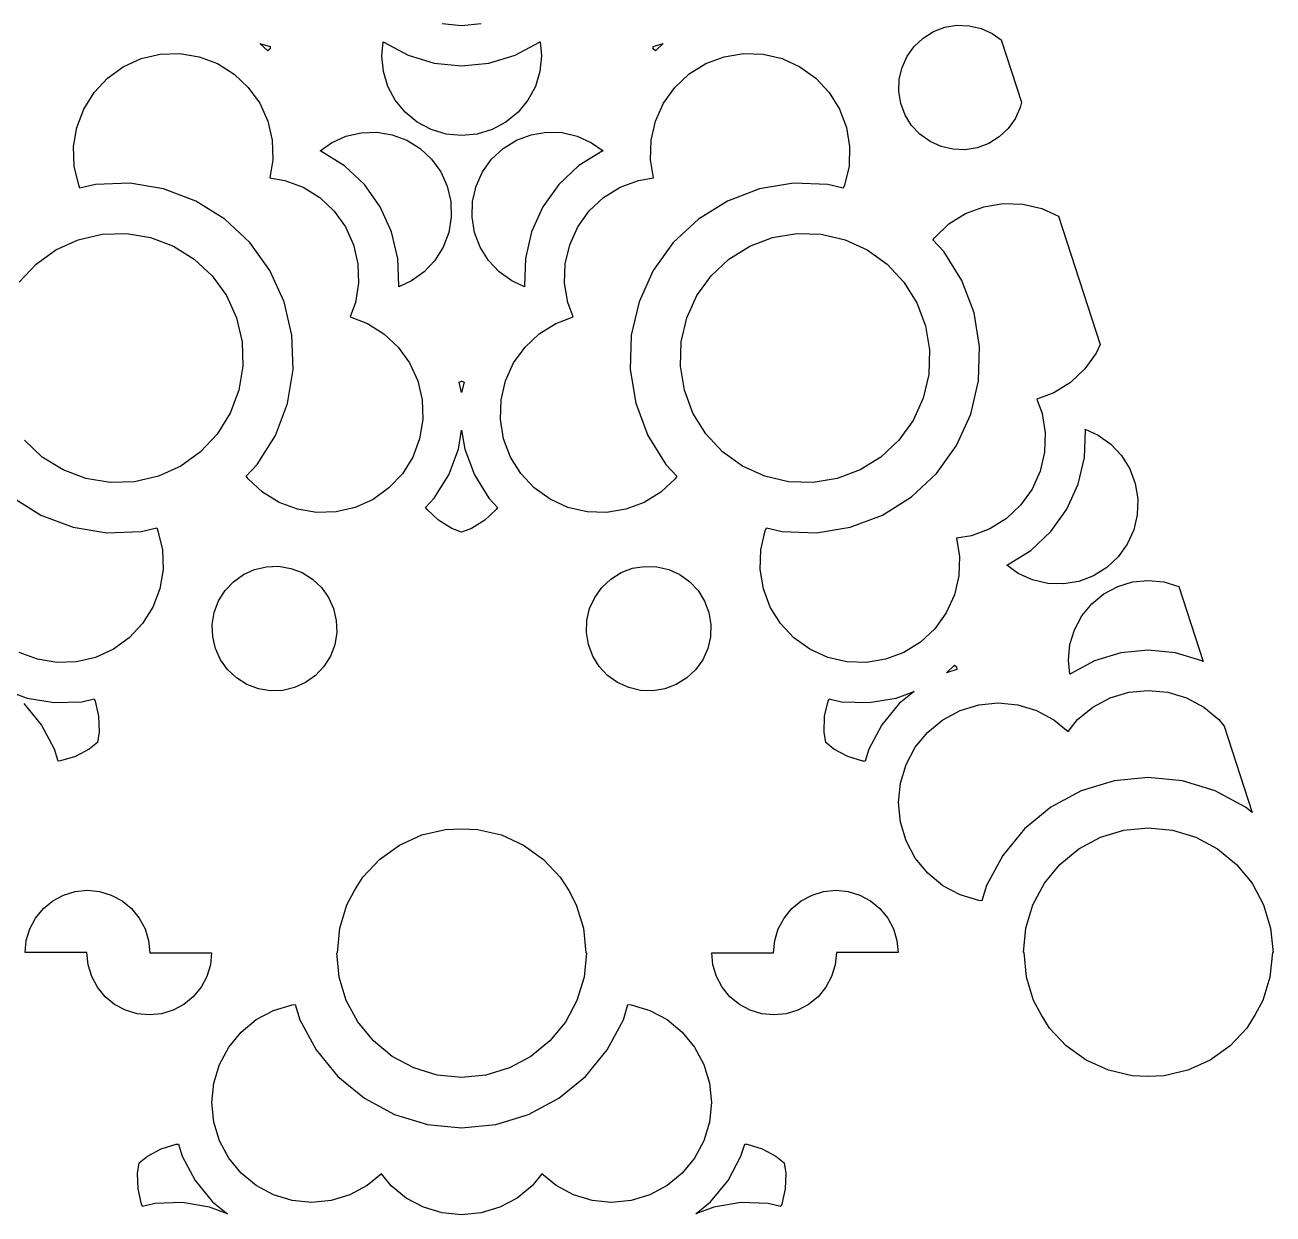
# Model space of a CAD drawing. Header units: metres. Extents: x 20 to 1108, y 20 to 485.
# Drawn here: x 873.96 to 908.5, y 104.31 to 137.22 of the extents above; entities that cross this region are included whole.
import ezdxf

# ---------------------------------------------------------------- set-up
doc = ezdxf.new("R2010")
doc.units = ezdxf.units.M

msp = doc.modelspace()

# ---------------------------------------------------------------- linework, layer by layer
for p, q in [((886.044, 137.197), (885.505, 137.25)), ((886.583, 137.25), (886.044, 137.197)), ((899.102, 137.033), (899.419, 137.153)), ((899.419, 137.153), (899.752, 137.208)), ((899.752, 137.208), (900.092, 137.197)), ((900.092, 137.197), (900.42, 137.12)), ((900.42, 137.12), (900.727, 136.981)), ((898.568, 136.624), (898.815, 136.855)), ((898.815, 136.855), (899.102, 137.033)), ((900.727, 136.981), (900.975, 136.804)), ((900.975, 136.804), (901.535, 135.079)), ((880.461, 136.708), (880.747, 136.621)), ((880.681, 136.503), (880.461, 136.708)), ((880.738, 136.546), (880.681, 136.503)), ((880.741, 136.554), (880.738, 136.546)), ((880.747, 136.621), (880.741, 136.554)), ((883.835, 136.363), (883.873, 136.75)), ((883.873, 136.75), (883.89, 136.736)), ((883.89, 136.736), (884.561, 136.377)), ((887.527, 136.377), (888.197, 136.736)), ((888.197, 136.736), (888.214, 136.75)), ((888.214, 136.75), (888.253, 136.362)), ((891.34, 136.621), (891.625, 136.707)), ((891.347, 136.554), (891.34, 136.621)), ((891.349, 136.547), (891.347, 136.554)), ((891.407, 136.503), (891.349, 136.547)), ((891.625, 136.707), (891.407, 136.503)), ((898.372, 136.35), (898.568, 136.624)), ((876.682, 136.06), (877.176, 136.284)), ((877.176, 136.284), (877.701, 136.406)), ((877.701, 136.406), (878.244, 136.425)), ((878.244, 136.425), (878.777, 136.336)), ((878.777, 136.336), (879.285, 136.146)), ((879.285, 136.146), (879.746, 135.859)), ((883.878, 135.932), (883.835, 136.363)), ((884.561, 136.377), (885.288, 136.157)), ((885.288, 136.157), (886.044, 136.082)), ((886.044, 136.082), (886.8, 136.157)), ((886.8, 136.157), (887.527, 136.377)), ((888.253, 136.362), (888.21, 135.932)), ((892.342, 135.86), (892.803, 136.147)), ((892.803, 136.147), (893.31, 136.337)), ((893.31, 136.337), (893.843, 136.424)), ((893.843, 136.424), (894.386, 136.408)), ((894.386, 136.408), (894.912, 136.285)), ((894.912, 136.285), (895.406, 136.061)), ((898.232, 136.041), (898.372, 136.35)), ((875.871, 135.35), (876.242, 135.745)), ((876.242, 135.745), (876.682, 136.06)), ((879.746, 135.859), (880.14, 135.489)), ((884.002, 135.518), (883.878, 135.932)), ((888.21, 135.932), (888.085, 135.518)), ((891.947, 135.49), (892.342, 135.86)), ((895.406, 136.061), (895.847, 135.745)), ((895.847, 135.745), (896.217, 135.351)), ((898.155, 135.713), (898.232, 136.041)), ((880.14, 135.489), (880.455, 135.05)), ((884.206, 135.135), (884.002, 135.518)), ((888.085, 135.518), (887.88, 135.135)), ((891.633, 135.05), (891.947, 135.49)), ((898.144, 135.374), (898.155, 135.713)), ((875.586, 134.89), (875.871, 135.35)), ((880.455, 135.05), (880.679, 134.556)), ((884.481, 134.8), (884.206, 135.135)), ((887.88, 135.135), (887.605, 134.8)), ((891.408, 134.556), (891.633, 135.05)), ((896.217, 135.351), (896.503, 134.89)), ((898.199, 135.04), (898.144, 135.374)), ((901.535, 135.079), (901.501, 134.932)), ((875.395, 134.383), (875.586, 134.89)), ((884.815, 134.526), (884.481, 134.8)), ((887.605, 134.8), (887.271, 134.526)), ((896.503, 134.89), (896.692, 134.383)), ((898.318, 134.724), (898.199, 135.04)), ((898.497, 134.436), (898.318, 134.724)), ((901.501, 134.932), (901.361, 134.623)), ((875.307, 133.849), (875.395, 134.383)), ((880.679, 134.556), (880.802, 134.029)), ((885.198, 134.321), (884.815, 134.526)), ((887.271, 134.526), (886.889, 134.321)), ((891.285, 134.029), (891.408, 134.556)), ((896.692, 134.383), (896.781, 133.85)), ((898.728, 134.19), (898.497, 134.436)), ((901.361, 134.623), (901.164, 134.348)), ((880.802, 134.029), (880.82, 133.487)), ((882.447, 133.958), (882.842, 134.137)), ((882.842, 134.137), (883.263, 134.236)), ((883.263, 134.236), (883.696, 134.251)), ((883.696, 134.251), (884.124, 134.18)), ((884.124, 134.18), (884.529, 134.027)), ((884.529, 134.027), (884.897, 133.798)), ((885.612, 134.196), (885.198, 134.321)), ((886.044, 134.154), (885.612, 134.196)), ((886.475, 134.196), (886.044, 134.154)), ((886.889, 134.321), (886.475, 134.196)), ((887.19, 133.798), (887.559, 134.027)), ((887.559, 134.027), (887.964, 134.18)), ((887.964, 134.18), (888.392, 134.25)), ((888.392, 134.25), (888.825, 134.237)), ((888.825, 134.237), (889.245, 134.138)), ((889.245, 134.138), (889.641, 133.959)), ((891.269, 133.488), (891.285, 134.029)), ((899.007, 133.991), (898.728, 134.19)), ((900.917, 134.118), (900.63, 133.939)), ((901.164, 134.348), (900.917, 134.118)), ((875.325, 133.307), (875.307, 133.849)), ((882.131, 133.732), (882.447, 133.958)), ((882.152, 133.724), (882.131, 133.732)), ((882.798, 133.322), (882.152, 133.724)), ((884.897, 133.798), (885.213, 133.502)), ((886.874, 133.502), (887.19, 133.798)), ((889.936, 133.725), (889.29, 133.323)), ((889.641, 133.959), (889.957, 133.733)), ((889.957, 133.733), (889.936, 133.725)), ((896.781, 133.85), (896.764, 133.307)), ((899.312, 133.852), (899.007, 133.991)), ((899.641, 133.775), (899.312, 133.852)), ((899.979, 133.765), (899.641, 133.775)), ((900.313, 133.819), (899.979, 133.765)), ((900.63, 133.939), (900.313, 133.819)), ((880.82, 133.487), (880.736, 132.984)), ((883.352, 132.803), (882.798, 133.322)), ((885.213, 133.502), (885.465, 133.151)), ((886.623, 133.151), (886.874, 133.502)), ((889.29, 133.323), (888.735, 132.803)), ((891.352, 132.985), (891.269, 133.488)), ((875.447, 132.781), (875.325, 133.307)), ((880.736, 132.984), (881.151, 132.916)), ((885.465, 133.151), (885.644, 132.755)), ((886.444, 132.756), (886.623, 133.151)), ((890.936, 132.916), (891.352, 132.985)), ((896.764, 133.307), (896.641, 132.781)), ((875.482, 132.702), (875.447, 132.781)), ((875.912, 132.803), (875.482, 132.702)), ((876.861, 132.834), (875.912, 132.803)), ((877.798, 132.679), (876.861, 132.834)), ((878.687, 132.345), (877.798, 132.679)), ((881.151, 132.916), (881.659, 132.724)), ((881.659, 132.724), (882.119, 132.439)), ((883.794, 132.186), (883.352, 132.803)), ((885.644, 132.755), (885.742, 132.334)), ((886.346, 132.335), (886.444, 132.756)), ((888.735, 132.803), (888.293, 132.186)), ((889.968, 132.439), (890.429, 132.725)), ((890.429, 132.725), (890.936, 132.916)), ((894.289, 132.68), (893.4, 132.345)), ((895.227, 132.835), (894.289, 132.68)), ((896.176, 132.804), (895.227, 132.835)), ((896.605, 132.703), (896.176, 132.804)), ((896.641, 132.781), (896.605, 132.703)), ((879.493, 131.844), (878.687, 132.345)), ((882.119, 132.439), (882.515, 132.068)), ((885.742, 132.334), (885.756, 131.901)), ((886.332, 131.901), (886.346, 132.335)), ((889.573, 132.069), (889.968, 132.439)), ((893.4, 132.345), (892.595, 131.844)), ((882.515, 132.068), (882.829, 131.629)), ((884.107, 131.493), (883.794, 132.186)), ((888.293, 132.186), (887.98, 131.494)), ((889.258, 131.629), (889.573, 132.069)), ((899.53, 131.709), (899.991, 131.996)), ((899.991, 131.996), (900.498, 132.186)), ((900.498, 132.186), (901.031, 132.274)), ((901.031, 132.274), (901.573, 132.258)), ((901.573, 132.258), (902.101, 132.134)), ((902.101, 132.134), (902.56, 131.926)), ((880.187, 131.193), (879.493, 131.844)), ((882.829, 131.629), (883.053, 131.135)), ((885.756, 131.901), (885.686, 131.474)), ((886.401, 131.475), (886.332, 131.901)), ((889.035, 131.135), (889.258, 131.629)), ((892.595, 131.844), (891.9, 131.194)), ((899.136, 131.339), (899.53, 131.709)), ((902.56, 131.926), (903.713, 128.375)), ((874.816, 130.991), (875.436, 131.27)), ((875.436, 131.27), (876.093, 131.424)), ((876.093, 131.424), (876.77, 131.447)), ((876.77, 131.447), (877.438, 131.336)), ((877.438, 131.336), (878.072, 131.097)), ((884.28, 130.754), (884.107, 131.493)), ((885.686, 131.474), (885.533, 131.068)), ((886.555, 131.069), (886.401, 131.475)), ((887.98, 131.494), (887.807, 130.754)), ((894.016, 131.097), (894.649, 131.337)), ((894.649, 131.337), (895.317, 131.447)), ((895.317, 131.447), (895.995, 131.424)), ((895.995, 131.424), (896.653, 131.271)), ((896.653, 131.271), (897.269, 130.993)), ((899.086, 131.271), (899.136, 131.339)), ((899.389, 130.948), (899.086, 131.271)), ((874.267, 130.596), (874.816, 130.991)), ((878.072, 131.097), (878.647, 130.739)), ((880.74, 130.423), (880.187, 131.193)), ((883.053, 131.135), (883.176, 130.609)), ((885.533, 131.068), (885.304, 130.7)), ((886.783, 130.701), (886.555, 131.069)), ((888.911, 130.609), (889.035, 131.135)), ((891.9, 131.194), (891.347, 130.423)), ((893.44, 130.74), (894.016, 131.097)), ((897.269, 130.993), (897.822, 130.596)), ((899.89, 130.142), (899.389, 130.948)), ((873.804, 130.102), (874.267, 130.596)), ((878.647, 130.739), (879.142, 130.276)), ((883.176, 130.609), (883.193, 130.067)), ((884.306, 129.994), (884.28, 130.754)), ((885.304, 130.7), (885.008, 130.384)), ((887.079, 130.385), (886.783, 130.701)), ((887.807, 130.754), (887.782, 129.995)), ((888.894, 130.068), (888.911, 130.609)), ((892.946, 130.276), (893.44, 130.74)), ((897.822, 130.596), (898.284, 130.102)), ((879.142, 130.276), (879.535, 129.727)), ((881.131, 129.557), (880.74, 130.423)), ((885.008, 130.384), (884.656, 130.133)), ((887.431, 130.133), (887.079, 130.385)), ((891.347, 130.423), (890.956, 129.558)), ((892.552, 129.727), (892.946, 130.276)), ((883.193, 130.067), (883.105, 129.532)), ((884.656, 130.133), (884.302, 129.972)), ((884.302, 129.972), (884.306, 129.994)), ((887.786, 129.972), (887.431, 130.133)), ((887.782, 129.995), (887.786, 129.972)), ((888.982, 129.533), (888.894, 130.068)), ((898.284, 130.102), (898.642, 129.527)), ((900.224, 129.253), (899.89, 130.142)), ((879.535, 129.727), (879.814, 129.11)), ((881.348, 128.632), (881.131, 129.557)), ((883.105, 129.532), (882.957, 129.138)), ((889.131, 129.138), (888.982, 129.533)), ((890.956, 129.558), (890.739, 128.633)), ((892.273, 129.11), (892.552, 129.727)), ((898.642, 129.527), (898.881, 128.892)), ((900.379, 128.316), (900.224, 129.253)), ((879.814, 129.11), (879.968, 128.451)), ((882.957, 129.138), (883.435, 128.958)), ((883.435, 128.958), (883.894, 128.673)), ((888.192, 128.673), (888.653, 128.959)), ((888.653, 128.959), (889.131, 129.138)), ((892.119, 128.452), (892.273, 129.11)), ((898.881, 128.892), (898.99, 128.225)), ((881.379, 127.683), (881.348, 128.632)), ((883.894, 128.673), (884.29, 128.302)), ((887.798, 128.303), (888.192, 128.673)), ((890.739, 128.633), (890.709, 127.684)), ((879.968, 128.451), (879.991, 127.774)), ((884.29, 128.302), (884.604, 127.863)), ((887.482, 127.863), (887.798, 128.303)), ((892.098, 127.775), (892.119, 128.452)), ((898.99, 128.225), (898.969, 127.548)), ((900.349, 127.367), (900.379, 128.316)), ((903.605, 128.137), (903.289, 127.697)), ((903.713, 128.375), (903.605, 128.137)), ((884.604, 127.863), (884.829, 127.369)), ((887.259, 127.369), (887.482, 127.863)), ((879.991, 127.774), (879.881, 127.106)), ((881.224, 126.746), (881.379, 127.683)), ((890.709, 127.684), (890.864, 126.747)), ((892.207, 127.108), (892.098, 127.775)), ((898.969, 127.548), (898.814, 126.89)), ((903.289, 127.697), (902.895, 127.327)), ((879.881, 127.106), (879.642, 126.473)), ((884.829, 127.369), (884.951, 126.843)), ((885.977, 127.33), (886.037, 127.359)), ((886.044, 127.042), (885.977, 127.33)), ((886.037, 127.359), (886.045, 127.36)), ((886.111, 127.331), (886.044, 127.042)), ((886.045, 127.36), (886.111, 127.331)), ((887.136, 126.843), (887.259, 127.369)), ((892.446, 126.473), (892.207, 127.108)), ((900.132, 126.442), (900.349, 127.367)), ((902.895, 127.327), (902.435, 127.041)), ((884.951, 126.843), (884.97, 126.301)), ((887.118, 126.301), (887.136, 126.843)), ((898.814, 126.89), (898.536, 126.273)), ((902.435, 127.041), (901.957, 126.862)), ((901.957, 126.862), (902.105, 126.467)), ((879.642, 126.473), (879.283, 125.897)), ((880.89, 125.858), (881.224, 126.746)), ((890.864, 126.747), (891.198, 125.858)), ((892.804, 125.898), (892.446, 126.473)), ((899.741, 125.577), (900.132, 126.442)), ((902.105, 126.467), (902.193, 125.932)), ((884.97, 126.301), (884.881, 125.766)), ((887.207, 125.767), (887.118, 126.301)), ((898.536, 126.273), (898.141, 125.723)), ((874.44, 125.261), (873.946, 125.724)), ((879.283, 125.897), (878.821, 125.403)), ((880.388, 125.051), (880.89, 125.858)), ((884.881, 125.766), (884.69, 125.26)), ((885.957, 125.478), (886.044, 126.001)), ((886.044, 126.001), (886.131, 125.478)), ((887.397, 125.261), (887.207, 125.767)), ((891.198, 125.858), (891.699, 125.052)), ((893.266, 125.404), (892.804, 125.898)), ((898.141, 125.723), (897.647, 125.26)), ((902.193, 125.932), (902.177, 125.391)), ((903.281, 125.246), (903.306, 126.005)), ((903.306, 126.005), (903.302, 126.028)), ((903.302, 126.028), (903.657, 125.867)), ((903.657, 125.867), (904.009, 125.615)), ((878.821, 125.403), (878.271, 125.009)), ((885.689, 124.767), (885.957, 125.478)), ((886.131, 125.478), (886.398, 124.767)), ((893.819, 125.007), (893.266, 125.404)), ((899.187, 124.806), (899.741, 125.577)), ((902.177, 125.391), (902.053, 124.865)), ((904.009, 125.615), (904.305, 125.299)), ((875.016, 124.903), (874.44, 125.261)), ((880.086, 124.729), (880.388, 125.051)), ((884.69, 125.26), (884.403, 124.799)), ((887.684, 124.8), (887.397, 125.261)), ((891.699, 125.052), (892.002, 124.729)), ((897.647, 125.26), (897.072, 124.903)), ((903.107, 124.506), (903.281, 125.246)), ((904.305, 125.299), (904.533, 124.931)), ((875.649, 124.664), (875.016, 124.903)), ((877.652, 124.73), (876.995, 124.576)), ((878.271, 125.009), (877.652, 124.73)), ((880.136, 124.66), (880.086, 124.729)), ((884.403, 124.799), (884.033, 124.404)), ((885.288, 124.122), (885.689, 124.767)), ((886.398, 124.767), (886.8, 124.123)), ((888.054, 124.405), (887.684, 124.8)), ((892.002, 124.729), (891.952, 124.66)), ((894.435, 124.729), (893.819, 125.007)), ((895.093, 124.576), (894.435, 124.729)), ((897.072, 124.903), (896.438, 124.663)), ((898.493, 124.156), (899.187, 124.806)), ((902.053, 124.865), (901.83, 124.371)), ((904.533, 124.931), (904.686, 124.525)), ((876.317, 124.553), (875.649, 124.664)), ((876.995, 124.576), (876.317, 124.553)), ((880.529, 124.291), (880.136, 124.66)), ((884.033, 124.404), (883.594, 124.089)), ((888.494, 124.09), (888.054, 124.405)), ((891.952, 124.66), (891.558, 124.291)), ((895.77, 124.553), (895.093, 124.576)), ((896.438, 124.663), (895.77, 124.553)), ((901.83, 124.371), (901.514, 123.931)), ((902.795, 123.814), (903.107, 124.506)), ((904.686, 124.525), (904.756, 124.099)), ((873.595, 124.156), (874.4, 123.655)), ((880.99, 124.004), (880.529, 124.291)), ((881.498, 123.813), (880.99, 124.004)), ((883.594, 124.089), (883.1, 123.865)), ((885.047, 123.864), (885.288, 124.122)), ((886.8, 124.123), (887.041, 123.865)), ((888.987, 123.866), (888.494, 124.09)), ((891.097, 124.004), (890.59, 123.814)), ((891.558, 124.291), (891.097, 124.004)), ((897.687, 123.655), (898.493, 124.156)), ((904.756, 124.099), (904.742, 123.665)), ((874.4, 123.655), (875.29, 123.321)), ((882.031, 123.725), (881.498, 123.813)), ((882.573, 123.743), (882.031, 123.725)), ((883.1, 123.865), (882.573, 123.743)), ((885.086, 123.81), (885.047, 123.864)), ((885.401, 123.514), (885.086, 123.81)), ((887.001, 123.81), (886.686, 123.515)), ((887.041, 123.865), (887.001, 123.81)), ((889.515, 123.742), (888.987, 123.866)), ((890.057, 123.725), (889.515, 123.742)), ((890.59, 123.814), (890.057, 123.725)), ((896.799, 123.32), (897.687, 123.655)), ((901.514, 123.931), (901.12, 123.561)), ((902.352, 123.197), (902.795, 123.814)), ((904.742, 123.665), (904.644, 123.244)), ((875.29, 123.321), (876.227, 123.166)), ((885.77, 123.285), (885.401, 123.514)), ((886.686, 123.515), (886.317, 123.285)), ((895.861, 123.165), (896.799, 123.32)), ((901.12, 123.561), (900.659, 123.275)), ((876.227, 123.166), (877.176, 123.197)), ((877.176, 123.197), (877.605, 123.298)), ((877.605, 123.298), (877.641, 123.219)), ((877.641, 123.219), (877.763, 122.693)), ((886.043, 123.183), (885.77, 123.285)), ((886.317, 123.285), (886.043, 123.183)), ((894.324, 122.693), (894.447, 123.219)), ((894.447, 123.219), (894.482, 123.297)), ((894.482, 123.297), (894.912, 123.196)), ((894.912, 123.196), (895.861, 123.165)), ((900.151, 123.084), (899.736, 123.015)), ((899.736, 123.015), (899.819, 122.512)), ((900.659, 123.275), (900.151, 123.084)), ((901.798, 122.677), (902.352, 123.197)), ((904.644, 123.244), (904.465, 122.849)), ((877.763, 122.693), (877.781, 122.151)), ((894.307, 122.15), (894.324, 122.693)), ((901.152, 122.275), (901.798, 122.677)), ((904.465, 122.849), (904.213, 122.497)), ((899.819, 122.512), (899.803, 121.971)), ((901.131, 122.267), (901.152, 122.275)), ((901.447, 122.041), (901.131, 122.267)), ((904.213, 122.497), (903.897, 122.202)), ((877.781, 122.151), (877.692, 121.617)), ((879.727, 121.811), (880.003, 122.007)), ((880.003, 122.007), (880.312, 122.147)), ((880.312, 122.147), (880.641, 122.224)), ((880.641, 122.224), (880.979, 122.236)), ((880.979, 122.236), (881.313, 122.18)), ((881.313, 122.18), (881.63, 122.061)), ((881.63, 122.061), (881.917, 121.882)), ((890.171, 121.882), (890.458, 122.061)), ((890.458, 122.061), (890.774, 122.181)), ((890.774, 122.181), (891.108, 122.235)), ((891.108, 122.235), (891.447, 122.225)), ((891.447, 122.225), (891.775, 122.148)), ((891.775, 122.148), (892.081, 122.009)), ((892.081, 122.009), (892.359, 121.81)), ((894.395, 121.617), (894.307, 122.15)), ((899.803, 121.971), (899.68, 121.444)), ((901.843, 121.862), (901.447, 122.041)), ((903.529, 121.973), (903.124, 121.82)), ((903.897, 122.202), (903.529, 121.973)), ((877.692, 121.617), (877.502, 121.11)), ((879.497, 121.564), (879.727, 121.811)), ((881.917, 121.882), (882.164, 121.651)), ((882.164, 121.651), (882.36, 121.376)), ((889.727, 121.377), (889.924, 121.651)), ((889.924, 121.651), (890.171, 121.882)), ((892.359, 121.81), (892.591, 121.564)), ((894.585, 121.11), (894.395, 121.617)), ((902.263, 121.763), (901.843, 121.862)), ((902.696, 121.749), (902.263, 121.763)), ((903.124, 121.82), (902.696, 121.749)), ((903.816, 121.474), (904.199, 121.679)), ((904.199, 121.679), (904.613, 121.804)), ((904.613, 121.804), (905.044, 121.846)), ((905.044, 121.846), (905.476, 121.804)), ((905.476, 121.804), (905.889, 121.679)), ((905.889, 121.679), (906.563, 119.604)), ((879.199, 120.96), (879.318, 121.277)), ((879.318, 121.277), (879.497, 121.564)), ((882.36, 121.376), (882.5, 121.068)), ((889.587, 121.068), (889.727, 121.377)), ((892.591, 121.564), (892.769, 121.276)), ((892.769, 121.276), (892.889, 120.96)), ((899.68, 121.444), (899.455, 120.95)), ((903.481, 121.2), (903.816, 121.474)), ((877.502, 121.11), (877.216, 120.649)), ((879.144, 120.627), (879.199, 120.96)), ((882.5, 121.068), (882.576, 120.739)), ((889.511, 120.74), (889.587, 121.068)), ((892.889, 120.96), (892.943, 120.626)), ((894.871, 120.649), (894.585, 121.11)), ((899.455, 120.95), (899.14, 120.51)), ((903.207, 120.865), (903.481, 121.2)), ((877.216, 120.649), (876.846, 120.255)), ((879.156, 120.288), (879.144, 120.627)), ((882.576, 120.739), (882.588, 120.401)), ((889.5, 120.401), (889.511, 120.74)), ((892.943, 120.626), (892.933, 120.287)), ((895.241, 120.255), (894.871, 120.649)), ((903.003, 120.482), (903.207, 120.865)), ((876.846, 120.255), (876.406, 119.939)), ((879.232, 119.959), (879.156, 120.288)), ((882.588, 120.401), (882.533, 120.067)), ((889.555, 120.068), (889.5, 120.401)), ((892.933, 120.287), (892.855, 119.959)), ((895.682, 119.939), (895.241, 120.255)), ((899.14, 120.51), (898.746, 120.14)), ((902.878, 120.068), (903.003, 120.482)), ((874.311, 119.664), (873.803, 119.854)), ((876.406, 119.939), (875.912, 119.716)), ((879.372, 119.651), (879.232, 119.959)), ((882.533, 120.067), (882.414, 119.751)), ((889.674, 119.751), (889.555, 120.068)), ((892.855, 119.959), (892.716, 119.65)), ((896.176, 119.715), (895.682, 119.939)), ((898.285, 119.854), (897.778, 119.663)), ((898.746, 120.14), (898.285, 119.854)), ((902.835, 119.639), (902.878, 120.068)), ((905.044, 119.918), (904.288, 119.843)), ((905.8, 119.843), (905.044, 119.918)), ((874.844, 119.575), (874.311, 119.664)), ((875.387, 119.594), (874.844, 119.575)), ((875.912, 119.716), (875.387, 119.594)), ((879.567, 119.377), (879.372, 119.651)), ((882.414, 119.751), (882.234, 119.463)), ((889.852, 119.464), (889.674, 119.751)), ((892.716, 119.65), (892.519, 119.376)), ((896.702, 119.593), (896.176, 119.715)), ((897.245, 119.575), (896.702, 119.593)), ((897.778, 119.663), (897.245, 119.575)), ((902.874, 119.25), (902.835, 119.639)), ((903.561, 119.623), (902.891, 119.265)), ((904.288, 119.843), (903.561, 119.623)), ((906.527, 119.623), (905.8, 119.843)), ((906.563, 119.604), (906.527, 119.623)), ((879.814, 119.146), (879.567, 119.377)), ((882.003, 119.217), (881.726, 119.019)), ((882.234, 119.463), (882.003, 119.217)), ((890.084, 119.218), (889.852, 119.464)), ((890.361, 119.019), (890.084, 119.218)), ((892.519, 119.376), (892.272, 119.146)), ((899.463, 119.293), (899.681, 119.497)), ((899.748, 119.379), (899.463, 119.293)), ((899.681, 119.497), (899.739, 119.453)), ((899.739, 119.453), (899.741, 119.446)), ((899.741, 119.446), (899.748, 119.379)), ((902.891, 119.265), (902.874, 119.25)), ((880.102, 118.967), (879.814, 119.146)), ((880.419, 118.848), (880.102, 118.967)), ((880.752, 118.792), (880.419, 118.848)), ((881.42, 118.88), (881.092, 118.804)), ((881.726, 119.019), (881.42, 118.88)), ((890.668, 118.88), (890.361, 119.019)), ((890.996, 118.803), (890.668, 118.88)), ((891.669, 118.848), (891.336, 118.792)), ((891.985, 118.967), (891.669, 118.848)), ((892.272, 119.146), (891.985, 118.967)), ((873.522, 118.774), (874.021, 118.588)), ((874.021, 118.588), (874.771, 118.464)), ((874.771, 118.464), (875.531, 118.488)), ((875.531, 118.488), (875.874, 118.568)), ((875.874, 118.568), (875.902, 118.507)), ((875.902, 118.507), (875.999, 118.087)), ((881.092, 118.804), (880.752, 118.792)), ((891.336, 118.792), (890.996, 118.803)), ((896.088, 118.086), (896.186, 118.506)), ((896.186, 118.506), (896.214, 118.567)), ((896.214, 118.567), (896.558, 118.488)), ((896.558, 118.488), (897.317, 118.463)), ((897.317, 118.463), (898.066, 118.587)), ((898.066, 118.587), (898.564, 118.774)), ((898.564, 118.774), (898.153, 118.437)), ((903.51, 118.338), (903.987, 118.594)), ((903.987, 118.594), (904.505, 118.75)), ((904.505, 118.75), (905.044, 118.804)), ((905.044, 118.804), (905.583, 118.751)), ((905.583, 118.751), (906.101, 118.594)), ((906.101, 118.594), (906.579, 118.338)), ((874.417, 117.85), (873.936, 118.437)), ((898.153, 118.437), (897.672, 117.85)), ((899.359, 117.992), (899.838, 118.248)), ((899.838, 118.248), (900.355, 118.404)), ((900.355, 118.404), (900.894, 118.458)), ((900.894, 118.458), (901.434, 118.405)), ((901.434, 118.405), (901.952, 118.248)), ((901.952, 118.248), (902.43, 117.992)), ((903.091, 117.994), (903.51, 118.338)), ((906.579, 118.338), (906.998, 117.994)), ((874.774, 117.179), (874.417, 117.85)), ((875.999, 118.087), (876.015, 117.652)), ((896.074, 117.651), (896.088, 118.086)), ((897.672, 117.85), (897.313, 117.179)), ((898.941, 117.648), (899.359, 117.992)), ((902.43, 117.992), (902.824, 117.669)), ((902.824, 117.669), (903.091, 117.994)), ((906.998, 117.994), (907.144, 117.815)), ((907.144, 117.815), (907.922, 115.421)), ((876.015, 117.652), (875.967, 117.364)), ((896.121, 117.363), (896.074, 117.651)), ((898.598, 117.23), (898.941, 117.648)), ((874.878, 116.843), (874.774, 117.179)), ((875.741, 117.179), (875.358, 116.974)), ((875.967, 117.364), (875.741, 117.179)), ((896.347, 117.179), (896.121, 117.363)), ((896.73, 116.974), (896.347, 117.179)), ((897.313, 117.179), (897.211, 116.843)), ((898.342, 116.752), (898.598, 117.23)), ((874.944, 116.849), (874.878, 116.843)), ((875.358, 116.974), (874.944, 116.849)), ((897.144, 116.848), (896.73, 116.974)), ((897.211, 116.843), (897.144, 116.848)), ((898.185, 116.234), (898.342, 116.752)), ((898.133, 115.696), (898.185, 116.234)), ((904.1, 116.297), (903.189, 116.021)), ((905.044, 116.391), (904.1, 116.297)), ((905.988, 116.297), (905.044, 116.391)), ((906.898, 116.021), (905.988, 116.297)), ((903.189, 116.021), (902.352, 115.573)), ((907.736, 115.573), (906.898, 116.021)), ((898.186, 115.156), (898.133, 115.696)), ((902.352, 115.573), (901.618, 114.972)), ((907.922, 115.421), (907.736, 115.573)), ((898.342, 114.639), (898.186, 115.156)), ((884.329, 114.523), (884.943, 114.801)), ((884.943, 114.801), (885.602, 114.954)), ((885.602, 114.954), (886.044, 114.97)), ((886.044, 114.97), (886.485, 114.955)), ((886.485, 114.955), (887.144, 114.801)), ((887.144, 114.801), (887.759, 114.522)), ((901.618, 114.972), (901.017, 114.237)), ((903.125, 114.417), (903.723, 114.737)), ((903.723, 114.737), (904.371, 114.933)), ((904.371, 114.933), (905.044, 114.999)), ((905.044, 114.999), (905.718, 114.934)), ((905.718, 114.934), (906.365, 114.737)), ((906.365, 114.737), (906.963, 114.417)), ((883.775, 114.126), (884.329, 114.523)), ((887.759, 114.522), (888.312, 114.126)), ((898.598, 114.16), (898.342, 114.639)), ((902.602, 113.988), (903.125, 114.417)), ((906.963, 114.417), (907.486, 113.988)), ((883.312, 113.632), (883.775, 114.126)), ((888.312, 114.126), (888.775, 113.632)), ((898.941, 113.742), (898.598, 114.16)), ((901.017, 114.237), (900.568, 113.4)), ((902.172, 113.464), (902.602, 113.988)), ((907.486, 113.988), (907.916, 113.464)), ((883.081, 113.261), (883.312, 113.632)), ((888.775, 113.632), (889.006, 113.261)), ((899.359, 113.398), (898.941, 113.742)), ((899.838, 113.143), (899.359, 113.398)), ((900.568, 113.4), (900.44, 112.979)), ((901.853, 112.867), (902.172, 113.464)), ((907.916, 113.464), (908.235, 112.867)), ((874.469, 112.766), (874.73, 112.98)), ((874.73, 112.98), (875.029, 113.14)), ((875.029, 113.14), (875.352, 113.237)), ((875.352, 113.237), (875.689, 113.271)), ((875.689, 113.271), (876.025, 113.238)), ((876.025, 113.238), (876.349, 113.14)), ((876.349, 113.14), (876.647, 112.98)), ((876.647, 112.98), (876.908, 112.766)), ((882.871, 112.867), (883.081, 113.261)), ((889.006, 113.261), (889.217, 112.867)), ((895.18, 112.766), (895.44, 112.98)), ((895.44, 112.98), (895.74, 113.14)), ((895.74, 113.14), (896.062, 113.237)), ((896.062, 113.237), (896.399, 113.271)), ((896.399, 113.271), (896.736, 113.238)), ((896.736, 113.238), (897.059, 113.14)), ((897.059, 113.14), (897.358, 112.98)), ((897.358, 112.98), (897.62, 112.766)), ((900.355, 112.985), (899.838, 113.143)), ((900.44, 112.979), (900.355, 112.985)), ((874.254, 112.504), (874.469, 112.766)), ((876.908, 112.766), (877.123, 112.504)), ((882.675, 112.22), (882.871, 112.867)), ((889.217, 112.867), (889.413, 112.22)), ((894.965, 112.504), (895.18, 112.766)), ((897.62, 112.766), (897.834, 112.504)), ((901.656, 112.22), (901.853, 112.867)), ((908.235, 112.867), (908.432, 112.22)), ((874.095, 112.205), (874.254, 112.504)), ((877.123, 112.504), (877.282, 112.205)), ((894.806, 112.205), (894.965, 112.504)), ((897.834, 112.504), (897.994, 112.205)), ((873.997, 111.883), (874.095, 112.205)), ((877.282, 112.205), (877.38, 111.883)), ((882.607, 111.542), (882.675, 112.22)), ((889.413, 112.22), (889.48, 111.542)), ((894.707, 111.883), (894.806, 112.205)), ((897.994, 112.205), (898.091, 111.883)), ((901.591, 111.549), (901.656, 112.22)), ((908.432, 112.22), (908.498, 111.549)), ((873.964, 111.549), (873.997, 111.883)), ((877.38, 111.883), (877.414, 111.542)), ((894.674, 111.542), (894.707, 111.883)), ((898.091, 111.883), (898.124, 111.549)), ((875.674, 111.549), (873.964, 111.549)), ((875.708, 111.209), (875.674, 111.549)), ((877.414, 111.542), (879.124, 111.542)), ((879.124, 111.542), (879.091, 111.209)), ((882.656, 110.871), (882.59, 111.542)), ((882.59, 111.542), (882.607, 111.542)), ((889.497, 111.542), (889.432, 110.871)), ((889.48, 111.542), (889.497, 111.542)), ((892.997, 111.209), (892.964, 111.542)), ((892.964, 111.542), (894.674, 111.542)), ((896.414, 111.549), (896.381, 111.209)), ((898.124, 111.549), (896.414, 111.549)), ((901.607, 111.549), (901.591, 111.549)), ((901.675, 110.871), (901.607, 111.549)), ((908.48, 111.549), (908.413, 110.871)), ((908.498, 111.549), (908.48, 111.549)), ((875.806, 110.886), (875.708, 111.209)), ((875.965, 110.587), (875.806, 110.886)), ((878.993, 110.886), (878.833, 110.586)), ((879.091, 111.209), (878.993, 110.886)), ((882.852, 110.224), (882.656, 110.871)), ((889.432, 110.871), (889.234, 110.224)), ((893.094, 110.886), (892.997, 111.209)), ((893.254, 110.587), (893.094, 110.886)), ((896.282, 110.886), (896.123, 110.586)), ((896.381, 111.209), (896.282, 110.886)), ((901.871, 110.224), (901.675, 110.871)), ((908.413, 110.871), (908.217, 110.224)), ((876.18, 110.325), (875.965, 110.587)), ((878.833, 110.586), (878.618, 110.325)), ((893.468, 110.325), (893.254, 110.587)), ((896.123, 110.586), (895.908, 110.325)), ((876.44, 110.111), (876.18, 110.325)), ((878.618, 110.325), (878.357, 110.111)), ((883.172, 109.627), (882.852, 110.224)), ((889.234, 110.224), (888.915, 109.626)), ((893.729, 110.111), (893.468, 110.325)), ((895.908, 110.325), (895.647, 110.111)), ((902.082, 109.83), (901.871, 110.224)), ((908.217, 110.224), (908.007, 109.83)), ((876.739, 109.951), (876.44, 110.111)), ((877.062, 109.853), (876.739, 109.951)), ((877.398, 109.82), (877.062, 109.853)), ((877.735, 109.854), (877.398, 109.82)), ((878.059, 109.951), (877.735, 109.854)), ((878.357, 110.111), (878.059, 109.951)), ((880.358, 109.692), (880.838, 109.948)), ((880.838, 109.948), (881.354, 110.104)), ((881.354, 110.104), (881.44, 110.112)), ((881.44, 110.112), (881.567, 109.69)), ((890.519, 109.69), (890.647, 110.112)), ((890.647, 110.112), (890.732, 110.105)), ((890.732, 110.105), (891.25, 109.948)), ((891.25, 109.948), (891.728, 109.692)), ((894.029, 109.951), (893.729, 110.111)), ((894.352, 109.853), (894.029, 109.951)), ((894.688, 109.82), (894.352, 109.853)), ((895.025, 109.854), (894.688, 109.82)), ((895.348, 109.951), (895.025, 109.854)), ((895.647, 110.111), (895.348, 109.951)), ((879.94, 109.349), (880.358, 109.692)), ((881.567, 109.69), (882.016, 108.854)), ((883.602, 109.103), (883.172, 109.627)), ((888.915, 109.626), (888.485, 109.103)), ((890.071, 108.854), (890.519, 109.69)), ((891.728, 109.692), (892.146, 109.349)), ((902.312, 109.459), (902.082, 109.83)), ((908.007, 109.83), (907.775, 109.458)), ((879.598, 108.931), (879.94, 109.349)), ((892.146, 109.349), (892.49, 108.931)), ((902.775, 108.965), (902.312, 109.459)), ((907.775, 109.458), (907.312, 108.964)), ((879.342, 108.452), (879.598, 108.931)), ((882.016, 108.854), (882.618, 108.119)), ((884.125, 108.674), (883.602, 109.103)), ((888.485, 109.103), (887.963, 108.674)), ((889.47, 108.119), (890.071, 108.854)), ((892.49, 108.931), (892.746, 108.452)), ((903.329, 108.568), (902.775, 108.965)), ((907.312, 108.964), (906.759, 108.567)), ((879.185, 107.935), (879.342, 108.452)), ((884.723, 108.354), (884.125, 108.674)), ((887.963, 108.674), (887.365, 108.354)), ((892.746, 108.452), (892.902, 107.935)), ((903.944, 108.29), (903.329, 108.568)), ((906.759, 108.567), (906.144, 108.29)), ((882.618, 108.119), (883.352, 107.518)), ((885.37, 108.157), (884.723, 108.354)), ((886.044, 108.092), (885.37, 108.157)), ((886.717, 108.158), (886.044, 108.092)), ((887.365, 108.354), (886.717, 108.158)), ((888.735, 107.518), (889.47, 108.119)), ((904.602, 108.136), (903.944, 108.29)), ((905.044, 108.122), (904.602, 108.136)), ((905.486, 108.137), (905.044, 108.122)), ((906.144, 108.29), (905.486, 108.137)), ((879.132, 107.396), (879.185, 107.935)), ((892.902, 107.935), (892.955, 107.395)), ((883.352, 107.518), (884.189, 107.069)), ((887.898, 107.069), (888.735, 107.518)), ((879.186, 106.856), (879.132, 107.396)), ((884.189, 107.069), (885.1, 106.794)), ((886.988, 106.794), (887.898, 107.069)), ((892.955, 107.395), (892.903, 106.856)), ((879.342, 106.339), (879.186, 106.856)), ((885.1, 106.794), (886.044, 106.7)), ((886.044, 106.7), (886.988, 106.794)), ((892.903, 106.856), (892.746, 106.339)), ((877.347, 105.912), (877.729, 106.117)), ((877.729, 106.117), (878.144, 106.242)), ((878.144, 106.242), (878.21, 106.249)), ((878.21, 106.249), (878.313, 105.912)), ((879.598, 105.86), (879.342, 106.339)), ((892.746, 106.339), (892.489, 105.86)), ((893.774, 105.912), (893.877, 106.249)), ((893.877, 106.249), (893.944, 106.243)), ((893.944, 106.243), (894.357, 106.117)), ((894.357, 106.117), (894.741, 105.912)), ((877.073, 105.438), (877.121, 105.727)), ((877.121, 105.727), (877.347, 105.912)), ((878.313, 105.912), (878.671, 105.241)), ((879.94, 105.442), (879.598, 105.86)), ((892.489, 105.86), (892.146, 105.442)), ((893.416, 105.241), (893.774, 105.912)), ((894.741, 105.912), (894.967, 105.728)), ((894.967, 105.728), (895.014, 105.439)), ((877.089, 105.005), (877.073, 105.438)), ((880.358, 105.099), (879.94, 105.442)), ((883.823, 105.423), (883.43, 105.099)), ((884.09, 105.097), (883.823, 105.423)), ((888.264, 105.423), (887.997, 105.097)), ((888.658, 105.099), (888.264, 105.423)), ((892.146, 105.442), (891.728, 105.099)), ((895.014, 105.439), (895, 105.005)), ((877.186, 104.585), (877.089, 105.005)), ((878.671, 105.241), (879.152, 104.654)), ((880.838, 104.843), (880.358, 105.099)), ((883.43, 105.099), (882.952, 104.843)), ((884.509, 104.753), (884.09, 105.097)), ((887.997, 105.097), (887.578, 104.753)), ((889.136, 104.843), (888.658, 105.099)), ((891.728, 105.099), (891.25, 104.843)), ((892.935, 104.654), (893.416, 105.241)), ((895, 105.005), (894.901, 104.585)), ((879.152, 104.654), (879.565, 104.316)), ((881.354, 104.686), (880.838, 104.843)), ((881.894, 104.633), (881.354, 104.686)), ((882.434, 104.687), (881.894, 104.633)), ((882.952, 104.843), (882.434, 104.687)), ((884.987, 104.498), (884.509, 104.753)), ((887.578, 104.753), (887.101, 104.498)), ((889.654, 104.686), (889.136, 104.843)), ((890.193, 104.633), (889.654, 104.686)), ((890.732, 104.687), (890.193, 104.633)), ((891.25, 104.843), (890.732, 104.687)), ((892.523, 104.316), (892.935, 104.654)), ((877.214, 104.522), (877.186, 104.585)), ((877.557, 104.603), (877.214, 104.522)), ((878.316, 104.628), (877.557, 104.603)), ((879.066, 104.503), (878.316, 104.628)), ((879.565, 104.316), (879.066, 104.503)), ((885.505, 104.341), (884.987, 104.498)), ((886.044, 104.288), (885.505, 104.341)), ((886.583, 104.341), (886.044, 104.288)), ((887.101, 104.498), (886.583, 104.341)), ((893.021, 104.504), (892.523, 104.316)), ((893.77, 104.628), (893.021, 104.504)), ((894.53, 104.604), (893.77, 104.628)), ((894.874, 104.523), (894.53, 104.604)), ((894.901, 104.585), (894.874, 104.523))]:
    msp.add_line(p, q)

doc.saveas('drawing.dxf')
